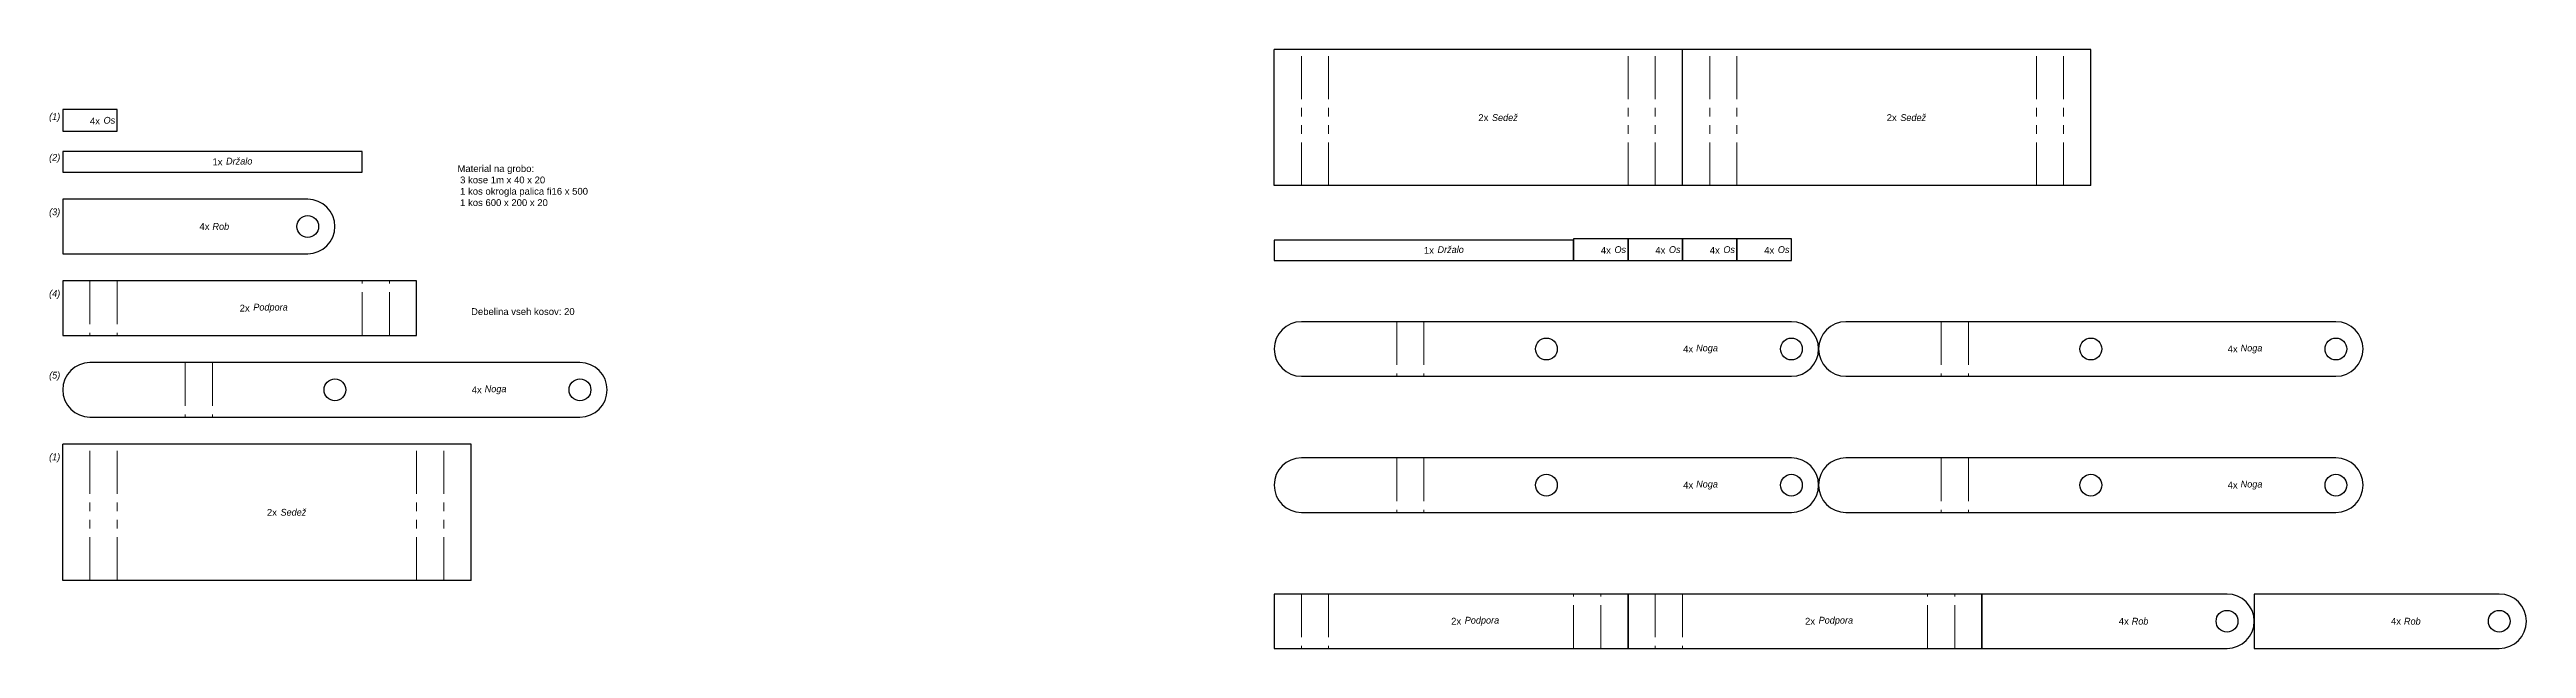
# Model space of a CAD drawing. Header units: millimetres. Extents: x 0 to 1820, y -140 to 300.
import ezdxf

# ---------------------------------------------------------------- set-up
doc = ezdxf.new("R2010")
doc.units = ezdxf.units.MM
doc.linetypes.add('PHANTOM', pattern=[63.5, 31.75, -6.35, 6.35, -6.35, 6.35, -6.35])
doc.layers.get('0').update_dxf_attribs({"lineweight": 25, "true_color": 0xffffff})
doc.layers.add('Kotiranje', color=30, linetype='Continuous', lineweight=25, true_color=0xff7f00)
doc.layers.add('Pomozna', color=9, linetype='PHANTOM', lineweight=5, true_color=0xc0c0c0)
doc.styles.add('textstyle0', font='')
doc.styles.add('textstyle1', font='')
doc.styles.add('textstyle10', font='')
doc.styles.add('textstyle11', font='')
doc.styles.add('textstyle12', font='')
doc.styles.add('textstyle13', font='')
doc.styles.add('textstyle14', font='')
doc.styles.add('textstyle15', font='')
doc.styles.add('textstyle16', font='')
doc.styles.add('textstyle17', font='')
doc.styles.add('textstyle18', font='')
doc.styles.add('textstyle19', font='')
doc.styles.add('textstyle2', font='')
doc.styles.add('textstyle3', font='')
doc.styles.add('textstyle4', font='')
doc.styles.add('textstyle5', font='')
doc.styles.add('textstyle6', font='')
doc.styles.add('textstyle7', font='')
doc.styles.add('textstyle8', font='')
doc.styles.add('textstyle9', font='')
doc.styles.get('textstyle0').set_extended_font_data('Arial')
doc.styles.get('textstyle1').set_extended_font_data('Arial')
doc.styles.get('textstyle10').set_extended_font_data('osifont', italic=True)
doc.styles.get('textstyle11').set_extended_font_data('osifont', italic=True)
doc.styles.get('textstyle12').set_extended_font_data('osifont', italic=True)
doc.styles.get('textstyle13').set_extended_font_data('osifont', italic=True)
doc.styles.get('textstyle14').set_extended_font_data('osifont', italic=True)
doc.styles.get('textstyle15').set_extended_font_data('osifont', italic=True)
doc.styles.get('textstyle16').set_extended_font_data('Arial')
doc.styles.get('textstyle17').set_extended_font_data('Arial')
doc.styles.get('textstyle18').set_extended_font_data('Arial')
doc.styles.get('textstyle19').set_extended_font_data('Arial')
doc.styles.get('textstyle2').set_extended_font_data('Arial')
doc.styles.get('textstyle3').set_extended_font_data('Arial')
doc.styles.get('textstyle4').set_extended_font_data('osifont', italic=True)
doc.styles.get('textstyle5').set_extended_font_data('osifont', italic=True)
doc.styles.get('textstyle6').set_extended_font_data('osifont', italic=True)
doc.styles.get('textstyle7').set_extended_font_data('osifont', italic=True)
doc.styles.get('textstyle8').set_extended_font_data('osifont', italic=True)
doc.styles.get('textstyle9').set_extended_font_data('osifont', italic=True)

# ---------------------------------------------------------------- blocks, each defined once
blk = doc.blocks.new('Sedez')
for p, q in [((0, -100), (0, 0)), ((300, 0), (0, 0)), ((300, -100), (300, 0)), ((300, -100), (0, -100))]:
    blk.add_line(p, q)
at = {"layer": 'Pomozna'}
for p, q in [((20, -100), (20, 0)), ((40, -100), (40, 0)), ((260, -100), (260, 0)), ((280, -100), (280, 0))]:
    blk.add_line(p, q, dxfattribs=at)
at = {"layer": 'Kotiranje', "char_height": 5, "attachment_point": 4}
for s, insert, style in [('2x', (150, -50), 'textstyle18'), ('Sedež', (160, -50), 'textstyle7')]:
    blk.add_mtext(s, dxfattribs=dict(at, insert=insert, style=style))
blk = doc.blocks.new('Noga')
for p, q in [((380, 0), (20, 0)), ((0, -20), (0, -20)), ((400, -20), (400, -20)), ((20, -40), (380, -40))]:
    blk.add_line(p, q)
for centre in [(200, -20), (380, -20)]:
    blk.add_circle(centre, 8)
for centre, start, end in [((20, -20), 90, 180), ((380, -20), 0, 90), ((20, -20), 180, 270), ((380, -20), 270, 0)]:
    blk.add_arc(centre, 20, start, end)
at = {"layer": 'Pomozna'}
for p, q in [((90, 0), (90, -40)), ((110, 0), (110, -40))]:
    blk.add_line(p, q, dxfattribs=at)
at = {"layer": 'Kotiranje', "char_height": 5, "attachment_point": 4}
for s, insert, style in [('4x', (300.46875, -20), 'textstyle19'), ('Noga', (310, -20), 'textstyle11')]:
    blk.add_mtext(s, dxfattribs=dict(at, insert=insert, style=style))
blk = doc.blocks.new('Podpora')
for p, q in [((260, 0), (0, 0)), ((0, 0), (0, -40)), ((260, -40), (260, 0)), ((0, -40), (260, -40))]:
    blk.add_line(p, q)
at = {"layer": 'Pomozna'}
for p, q in [((20, 0), (20, -40)), ((40, 0), (40, -40)), ((220, -40), (220, 0)), ((240, -40), (240, 0))]:
    blk.add_line(p, q, dxfattribs=at)
at = {"layer": 'Kotiranje', "char_height": 5, "attachment_point": 4}
for s, insert, style in [('2x', (130, -20), 'textstyle17'), ('Podpora', (140, -20), 'textstyle5')]:
    blk.add_mtext(s, dxfattribs=dict(at, insert=insert, style=style))
blk = doc.blocks.new('Rob')
for p, q in [((180, 0), (0, 0)), ((0, 0), (0, -40)), ((200, -20), (200, -20)), ((0, -40), (180, -40))]:
    blk.add_line(p, q)
blk.add_circle((180, -20), 8)
for start, end in [(0, 90), (270, 0)]:
    blk.add_arc((180, -20), 20, start, end)
at = {"layer": 'Kotiranje', "char_height": 5, "attachment_point": 4}
for s, insert, style in [('4x', (100.46875, -20), 'textstyle0'), ('Rob', (110, -20), 'textstyle6')]:
    blk.add_mtext(s, dxfattribs=dict(at, insert=insert, style=style))
blk = doc.blocks.new('Drzalo')
for p, q in [((220, 0), (0, 0)), ((0, 0), (0, -15)), ((220, -15), (220, 0)), ((0, -15), (220, -15))]:
    blk.add_line(p, q)
at = {"layer": 'Kotiranje', "char_height": 5, "attachment_point": 4}
for s, insert, style in [('1x', (110, -7.5), 'textstyle16'), ('Držalo', (120, -7), 'textstyle10')]:
    blk.add_mtext(s, dxfattribs=dict(at, insert=insert, style=style))
blk = doc.blocks.new('Os')
for p, q in [((40, 1), (0, 1)), ((0, 1), (0, -15)), ((40, -15), (40, 1)), ((0, -15), (40, -15))]:
    blk.add_line(p, q)
at = {"layer": 'Kotiranje', "char_height": 5, "attachment_point": 4}
for s, insert, style in [('4x', (20, -7.5), 'textstyle2'), ('Os', (30, -7), 'textstyle4')]:
    blk.add_mtext(s, dxfattribs=dict(at, insert=insert, style=style))

msp = doc.modelspace()

# ---------------------------------------------------------------- block references
at = {"layer": 'Kotiranje'}
for name, p in [('Sedez', (900, 300)), ('Sedez', (1200, 300)), ('Os', (10, 255)), ('Drzalo', (10, 225)), ('Rob', (10, 190)), ('Drzalo', (900, 160)), ('Os', (1120, 160)), ('Os', (1160, 160)), ('Os', (1200, 160)), ('Os', (1240, 160)), ('Podpora', (10, 130)), ('Noga', (900, 100)), ('Noga', (1300, 100)), ('Noga', (10, 70)), ('Sedez', (10, 10)), ('Noga', (900, 0)), ('Noga', (1300, 0)), ('Podpora', (900, -100)), ('Podpora', (1160, -100)), ('Rob', (1420, -100)), ('Rob', (1620, -100))]:
    msp.add_blockref(name, p, dxfattribs=at)

# ---------------------------------------------------------------- texts
at = {"layer": 'Kotiranje', "char_height": 5}
for s, insert, attachment_point, style in [('(1)', (0, 250), 4, 'textstyle9'), ('(2)', (0, 220), 4, 'textstyle8'), ('Material na grobo:\\P 3 kose 1m x 40 x 20\\P 1 kos okrogla palica fi16 x 500\\P 1 kos 600 x 200 x 20', (300, 200), 4, 'textstyle3'), ('(3)', (0, 180), 4, 'textstyle14'), ('(4)', (0, 120), 4, 'textstyle13'), ('Debelina vseh kosov: 20', (310, 110), 1, 'textstyle1'), ('(5)', (0, 60), 4, 'textstyle12'), ('(1)', (0, 0), 4, 'textstyle15')]:
    msp.add_mtext(s, dxfattribs=dict(at, insert=insert, attachment_point=attachment_point, style=style))

doc.saveas('drawing.dxf')
